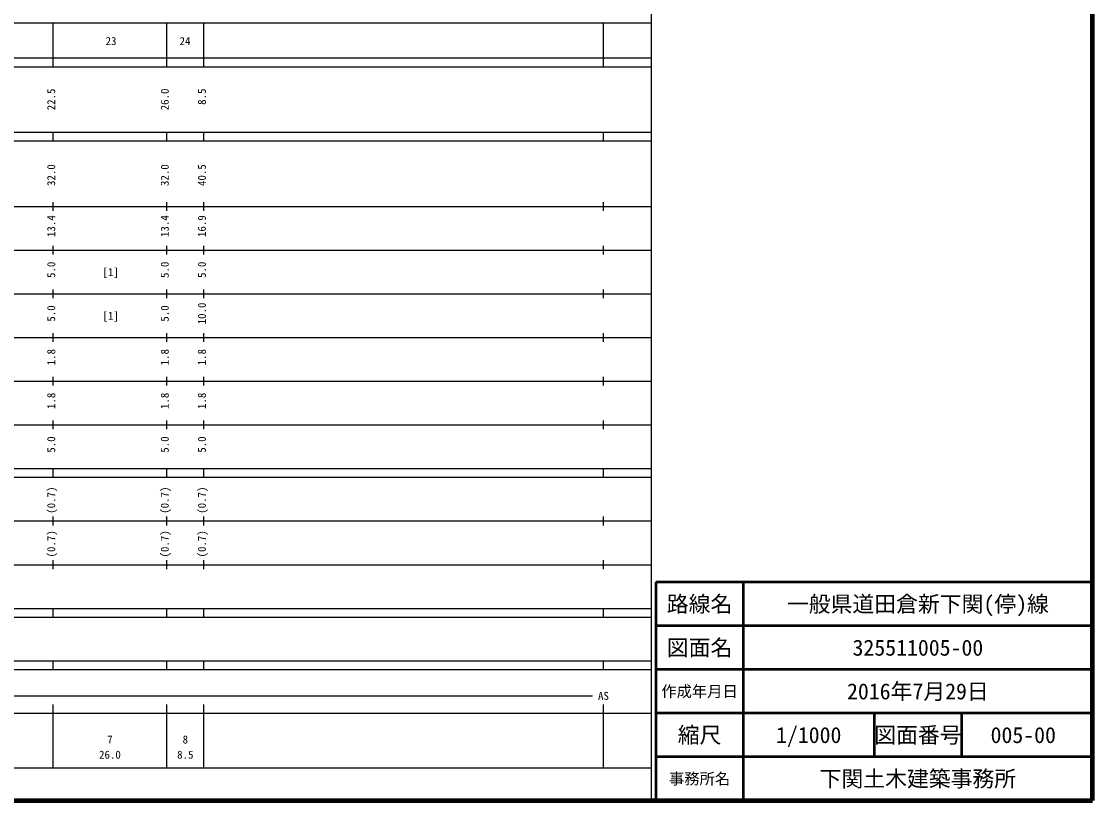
# Model space of a CAD drawing. Units: millimetres on the paper, enlarged 1000 times. Extents: x 40000 to 680000, y 20000 to 380000.
# Drawn here: x 434717 to 680000, y 20000 to 198357 of the extents above; entities that cross this region are included whole.
import ezdxf
from ezdxf.enums import TextEntityAlignment as Align

# ---------------------------------------------------------------- set-up
doc = ezdxf.new("R2010")
doc.units = ezdxf.units.MM
doc.header["$LTSCALE"] = 1000
for name, color, linetype, lineweight in [('M-TTL', 2, 'Continuous', 140), ('M-TTL-BAND', 7, 'Continuous', 25), ('M-TTL-FRAM', 2, 'Continuous', 50), ('M-TTL-LINE', 7, 'Continuous', 50)]:
    doc.layers.add(name, color=color, linetype=linetype, lineweight=lineweight)
doc.layers.add('M-TTL-TXT', color=7, linetype='Continuous')
doc.styles.add('ＭＳ ゴシック', font='')
doc.styles.get('ＭＳ ゴシック').set_extended_font_data('MS Gothic')

msp = doc.modelspace()

# ---------------------------------------------------------------- linework, layer by layer
at = {"layer": 'M-TTL'}
for p, q in [((680000, 20000), (680000, 380000)), ((40000, 20000), (680000, 20000))]:
    msp.add_line(p, q, dxfattribs=at)
at = {"layer": 'M-TTL-BAND'}
for p, q in [((579000, 20000), (579000, 370000)), ((68000, 198000), (579000, 198000)), ((442000, 188000), (442000, 198000)), ((468000, 188000), (468000, 198000)), ((476500, 188000), (476500, 198000)), ((568000, 188000), (568000, 198000)), ((40000, 190000), (579000, 190000)), ((40000, 188000), (579000, 188000)), ((40000, 173000), (579000, 173000)), ((442000, 171000), (442000, 173000)), ((468000, 171000), (468000, 173000)), ((476500, 171000), (476500, 173000)), ((568000, 171000), (568000, 173000)), ((40000, 171000), (579000, 171000)), ((442000, 155000), (442000, 157000)), ((468000, 155000), (468000, 157000)), ((476500, 155000), (476500, 157000)), ((568000, 155000), (568000, 157000)), ((40000, 156000), (579000, 156000)), ((46000, 146000), (579000, 146000)), ((442000, 145000), (442000, 147000)), ((468000, 145000), (468000, 147000)), ((476500, 145000), (476500, 147000)), ((568000, 145000), (568000, 147000)), ((52000, 136000), (579000, 136000)), ((442000, 135000), (442000, 137000)), ((468000, 135000), (468000, 137000)), ((476500, 135000), (476500, 137000)), ((568000, 135000), (568000, 137000)), ((46000, 126000), (579000, 126000)), ((442000, 125000), (442000, 127000)), ((468000, 125000), (468000, 127000)), ((476500, 125000), (476500, 127000)), ((568000, 125000), (568000, 127000)), ((52000, 116000), (579000, 116000)), ((442000, 115000), (442000, 117000)), ((468000, 115000), (468000, 117000)), ((476500, 115000), (476500, 117000)), ((568000, 115000), (568000, 117000)), ((46000, 106000), (579000, 106000)), ((442000, 105000), (442000, 107000)), ((468000, 105000), (468000, 107000)), ((476500, 105000), (476500, 107000)), ((568000, 105000), (568000, 107000)), ((40000, 96000), (579000, 96000)), ((442000, 94000), (442000, 96000)), ((468000, 94000), (468000, 96000)), ((476500, 94000), (476500, 96000)), ((568000, 94000), (568000, 96000)), ((40000, 94000), (579000, 94000)), ((49000, 84000), (579000, 84000)), ((442000, 83000), (442000, 85000)), ((468000, 83000), (468000, 85000)), ((476500, 83000), (476500, 85000)), ((568000, 83000), (568000, 85000)), ((40000, 74000), (579000, 74000)), ((442000, 73000), (442000, 75000)), ((468000, 73000), (468000, 75000)), ((476500, 73000), (476500, 75000)), ((568000, 73000), (568000, 75000)), ((40000, 64000), (579000, 64000)), ((442000, 62000), (442000, 64000)), ((468000, 62000), (468000, 64000)), ((476500, 62000), (476500, 64000)), ((568000, 62000), (568000, 64000)), ((40000, 62000), (579000, 62000)), ((40000, 52000), (579000, 52000)), ((442000, 50000), (442000, 52000)), ((468000, 50000), (468000, 52000)), ((476500, 50000), (476500, 52000)), ((568000, 50000), (568000, 52000)), ((40000, 50000), (579000, 50000)), ((71000, 44000), (565464, 44000)), ((442000, 27500), (442000, 42000)), ((468000, 27500), (468000, 42000)), ((476500, 27500), (476500, 42000)), ((568000, 27500), (568000, 42000)), ((40000, 40000), (579000, 40000)), ((68000, 27500), (579000, 27500))]:
    msp.add_line(p, q, dxfattribs=at)
at = {"layer": 'M-TTL-FRAM'}
for p, q in [((680000, 70000), (580000, 70000)), ((580000, 70000), (580000, 20000))]:
    msp.add_line(p, q, dxfattribs=at)
at = {"layer": 'M-TTL-LINE'}
for p, q in [((600000, 70000), (600000, 20000)), ((680000, 60000), (580000, 60000)), ((680000, 50000), (580000, 50000)), ((680000, 40000), (580000, 40000)), ((630000, 40000), (630000, 30000)), ((650000, 40000), (650000, 30000)), ((680000, 30000), (580000, 30000))]:
    msp.add_line(p, q, dxfattribs=at)

# ---------------------------------------------------------------- texts
at = {"layer": 'M-TTL-BAND', "style": 'ＭＳ ゴシック'}
for s, p in [('23', (455235, 192405)), ('24', (472175, 192405)), ('[1]', (455159, 139500)), ('[1]', (455159, 129500)), ('AS', (568000, 42500)), ('7', (454987, 32523)), ('8', (472251, 32523)), ('26.0', (454987, 29033)), ('8.5', (472251, 29033))]:
    msp.add_text(s, height=1833, dxfattribs=at).set_placement(p, align=Align.BOTTOM_CENTER)
for s, p in [('22.5', (443000, 180500)), ('26.0', (469000, 180500)), ('8.5', (477500, 181125)), ('32.0', (443000, 163174)), ('32.0', (469000, 163174)), ('40.5', (477500, 163174)), ('13.4', (443000, 151500)), ('13.4', (469000, 151500)), ('16.9', (477500, 151500)), ('5.0', (443000, 141500)), ('5.0', (469000, 141500)), ('5.0', (477500, 141500)), ('5.0', (443000, 131500)), ('5.0', (469000, 131500)), ('10.0', (477500, 131500)), ('1.8', (443000, 121500)), ('1.8', (469000, 121500)), ('1.8', (477500, 121500)), ('1.8', (443000, 111500)), ('1.8', (469000, 111500)), ('1.8', (477500, 111500)), ('5.0', (443000, 101500)), ('5.0', (469000, 101500)), ('5.0', (477500, 101500)), ('(0.7)', (443000, 88764)), ('(0.7)', (469000, 88764)), ('(0.7)', (477500, 88764)), ('(0.7)', (443000, 78764)), ('(0.7)', (469000, 78764)), ('(0.7)', (477500, 78764))]:
    msp.add_text(s, height=1833, rotation=90, dxfattribs=at).set_placement(p, align=Align.BOTTOM_CENTER)
at = {"layer": 'M-TTL-TXT', "style": 'ＭＳ ゴシック'}
for s, height, p in [('路線名', 3666, (590000, 65000)), ('路線名', 3666, (590000, 65000)), ('一般県道田倉新下関(停)線', 3666, (640000, 65000)), ('図面名', 3666, (590000, 55000)), ('図面名', 3666, (590000, 55000)), ('325511005-00', 3666, (640000, 55000)), ('作成年月日', 2566, (590000, 45000)), ('作成年月日', 2566, (590000, 45000)), ('2016年7月29日', 3666, (640000, 45000)), ('縮尺', 3666, (590000, 35000)), ('縮尺', 3666, (590000, 35000)), ('1/1000', 3666, (615000, 35000)), ('図面番号', 3666, (640000, 35000)), ('図面番号', 3666, (640000, 35000)), ('005-00', 3666, (664125, 35000)), ('下関土木建築事務所', 3666, (640000, 25000)), ('事務所名', 2566, (590000, 25000)), ('事務所名', 2566, (590000, 25000))]:
    msp.add_text(s, height=height, dxfattribs=at).set_placement(p, align=Align.MIDDLE_CENTER)

doc.saveas('drawing.dxf')
